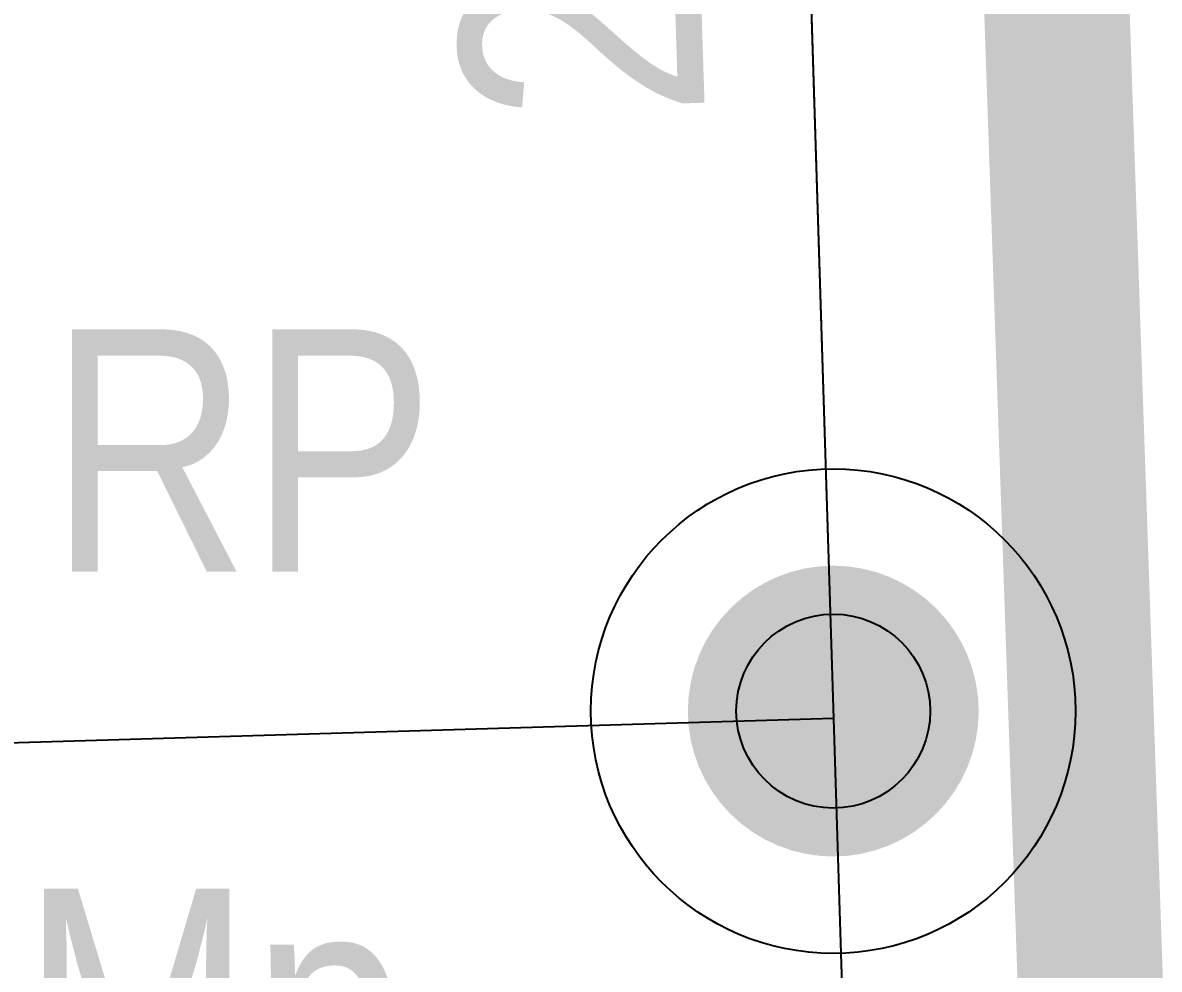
# Model space of a CAD drawing. Extents: x 634962 to 644935, y 5969185 to 5972988.
# Drawn here: x 641659.09 to 641705.98, y 5970972.04 to 5971011.09 of the extents above; entities that cross this region are included whole.
import ezdxf
from ezdxf.enums import TextEntityAlignment as Align

# ---------------------------------------------------------------- set-up
doc = ezdxf.new("R2010")
doc.units = 0
doc.header["$LTSCALE"] = 5
doc.linetypes.add('foc-QUARTERLINE', pattern=[33, 25, -3, 2, -3])
for name, color, linetype in [('35', 37, 'Continuous'), ('AS-ROADS', 254, 'Continuous'), ('L-BD', 7, 'Continuous'), ('L-MON', 1, 'Continuous'), ('L-QSEC', 8, 'foc-QUARTERLINE'), ('L-SEC', 7, 'Continuous')]:
    doc.layers.add(name, color=color, linetype=linetype)
doc.layers.add('AS-TELUS-ATCO PIPELINES', color=7, linetype='foc-TEL', lineweight=9, true_color=0xff9c38)
doc.styles.add('80', font='ARIALN.TTF', dxfattribs={"height": 10})
doc.styles.add('80L', font='ARIALN.TTF', dxfattribs={"height": 10})
doc.styles.add('foc-LtypeFont', font='ARIALN.TTF', dxfattribs={"height": 7.35})
doc.linetypes.add('foc-TEL', pattern='A,2,-1,["T",foc-LtypeFont,S=0.2,R=0,X=-0.425,Y=-0.75],-1.24,8', length=12.24)
doc.linetypes.add('foc-TEL-NOLINE', pattern='A,0,-2,["T",foc-LtypeFont,S=0.2,R=0,X=-0.425,Y=-0.75],-10.24', length=12.24)

# ---------------------------------------------------------------- blocks, each defined once
blk = doc.blocks.new('fdia')
at = {"color": 255, "const_width": 1}
blk.add_lwpolyline([(-0.5, 0, 1), (0.5, 0, 1)], format="xyb", close=True, dxfattribs=at)
blk = doc.blocks.new('Fdiaa')
blk.add_blockref('fdia', (0, 0))
blk = doc.blocks.new('fdib')
at = {"color": 1, "const_width": 1.6}
blk.add_lwpolyline([(-0.4, 0, 1), (0.4, 0, 1)], format="xyb", close=True, dxfattribs=at)
at = {"color": 1}
blk.add_circle((0, 0), 0.8, dxfattribs=at)
blk = doc.blocks.new('Fdibb')
blk.add_blockref('fdib', (0, 0))
blk = doc.blocks.new('fdicc')
for name in ['Fdibb', 'Fdiaa']:
    blk.add_blockref(name, (0, 0))
blk = doc.blocks.new('FDI')
blk.add_blockref('fdicc', (0, 0))
blk = doc.blocks.new('RP')
at = {"layer": '35', "color": 3}
blk.add_circle((0, 0), 10, dxfattribs=at)
at = {"layer": '35', "color": 3, "style": '80'}
blk.add_attdef('RP_001', (-32.361, 5.754), '', height=10, dxfattribs=at)

msp = doc.modelspace()

# ---------------------------------------------------------------- linework, layer by layer
at = {"layer": 'AS-ROADS', "const_width": 5.998, "flags": 128}
msp.add_lwpolyline([(641696.067, 5971177.282), (641705.91, 5970890.664), (641708.436, 5970804.491)], dxfattribs=at)
at = {"layer": 'AS-TELUS-ATCO PIPELINES', "linetype": 'foc-TEL-NOLINE', "flags": 128}
msp.add_lwpolyline([(641698.098, 5970806.651), (641692.54, 5970982.38), (641667.094, 5971788.508), (641653.101, 5972223.151), (641546.783, 5972432.447)], dxfattribs=at)
at = {"layer": 'L-QSEC'}
msp.add_line((641692.54, 5970982.38), (641592.654, 5970979.42), dxfattribs=at)
at = {"layer": 'L-SEC'}
for p, q in [((641679.817, 5971385.444), (641692.54, 5970982.38)), ((641692.54, 5970982.38), (641705.221, 5970581.426))]:
    msp.add_line(p, q, dxfattribs=at)

# ---------------------------------------------------------------- block references
at = {"layer": '35', "color": 2, "xscale": 0.99974368, "yscale": 0.99974368, "zscale": 0.99974368}
msp.add_blockref('RP', (641692.53, 5970982.689), dxfattribs=at).add_auto_attribs({'RP_001': 'RP'})
at = {"layer": 'L-MON', "xscale": 5, "yscale": 5, "zscale": 5}
msp.add_blockref('FDI', (641692.53, 5970982.689), dxfattribs=at)

# ---------------------------------------------------------------- texts
at = {"layer": 'L-BD', "color": 4, "style": '80L'}
msp.add_text('271.02', height=9.9974, rotation=91.8189, dxfattribs=at).set_placement((641681.68, 5971024.565), align=Align.MIDDLE)

# ---------------------------------------------------------------- next in the draw order: texts
at = {"layer": 'L-MON', "insert": (641631.835, 5970975.365), "char_height": 9.9964, "attachment_point": 1, "line_spacing_factor": 0.9, "style": '80L', "bg_fill": 3, "box_fill_scale": 1.15, "bg_fill_color": 256, "bg_fill_true_color": 256, "bg_fill_transparency": 0}
msp.add_mtext_dynamic_manual_height_columns('\\pi1.0841;Fd.I. Mp.\\P\\pi3.0957;E.1/4 29', width=44.33594, gutter_width=50.013, heights=[0], dxfattribs=at)

doc.saveas('drawing.dxf')
